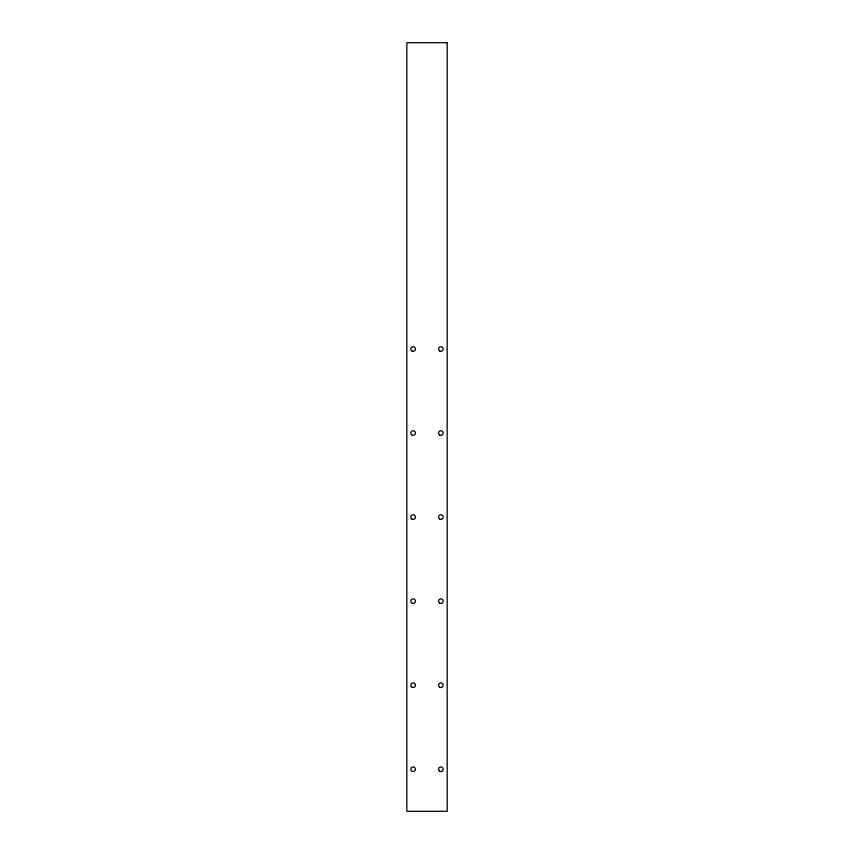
<?xml version="1.0" encoding="UTF-8"?>
<svg xmlns="http://www.w3.org/2000/svg" width="854" height="854" viewBox="0 0 854 854"><rect width="100%" height="100%" fill="white"/><g stroke="black" fill="none" stroke-linecap="round" stroke-linejoin="round"><path stroke-width="1.28" d="M447.176 42.7L406.824 42.7L406.824 811.3L447.176 811.3L447.176 42.7M411.5 434.686A2.316 2.316 0 0 0 415.364 433.651A2.316 2.316 0 0 0 412.535 430.822A2.316 2.316 0 0 0 411.5 434.686M411.98 603.159A2.316 2.316 0 0 0 415.439 601.163A2.316 2.316 0 0 0 411.98 599.156A2.316 2.316 0 0 0 411.98 603.159M411.5 770.906A2.316 2.316 0 0 0 415.364 769.87A2.316 2.316 0 0 0 412.535 767.041A2.316 2.316 0 0 0 411.5 770.906M411.5 686.851A2.316 2.316 0 0 0 415.364 685.815A2.316 2.316 0 0 0 412.535 682.986A2.316 2.316 0 0 0 411.5 686.851M411.98 519.104A2.316 2.316 0 0 0 415.439 517.108A2.316 2.316 0 0 0 411.98 515.101A2.316 2.316 0 0 0 411.98 519.104M411.98 350.994A2.316 2.316 0 0 0 415.439 348.998A2.316 2.316 0 0 0 411.98 346.991A2.316 2.316 0 0 0 411.98 350.994M439.234 770.906A2.316 2.316 0 0 0 443.098 769.87A2.316 2.316 0 0 0 440.269 767.041A2.316 2.316 0 0 0 439.234 770.906M439.714 687.224A2.316 2.316 0 0 0 443.183 685.218A2.316 2.316 0 0 0 439.714 683.211A2.316 2.316 0 0 0 439.714 687.224M439.714 603.159A2.316 2.316 0 0 0 443.183 601.163A2.316 2.316 0 0 0 439.714 599.156A2.316 2.316 0 0 0 439.714 603.159M439.714 519.104A2.316 2.316 0 0 0 443.183 517.108A2.316 2.316 0 0 0 439.714 515.101A2.316 2.316 0 0 0 439.714 519.104M439.714 435.049A2.316 2.316 0 0 0 443.183 433.053A2.316 2.316 0 0 0 439.714 431.046A2.316 2.316 0 0 0 439.714 435.049M439.714 350.994A2.316 2.316 0 0 0 443.183 348.998A2.316 2.316 0 0 0 439.714 346.991A2.316 2.316 0 0 0 439.714 350.994"/></g></svg>
